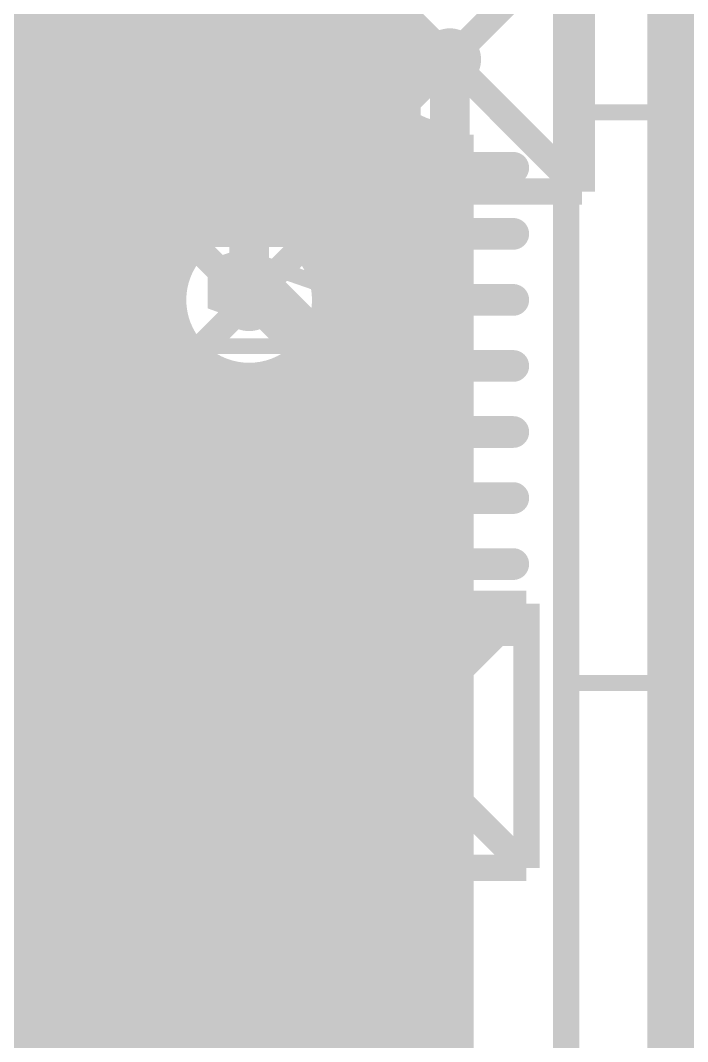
# Model space of a CAD drawing. Extents: x -11 to 221, y -93 to 178.
# Drawn here: x 60.79 to 67.21, y 72.24 to 82.06 of the extents above; entities that cross this region are included whole.
import ezdxf

# ---------------------------------------------------------------- set-up
doc = ezdxf.new("R2010")
doc.units = 0
doc.header["$MEASUREMENT"] = 0
doc.layers.get('0').update_dxf_attribs({"linetype": 'CONTINUOUS'})
for name, color, linetype in [('26-349-0_BOT', 7, 'CONTINUOUS'), ('26-349-0_DRD', 7, 'CONTINUOUS'), ('26-349-0_DRL', 2, 'CONTINUOUS'), ('26-349-0_FAB', 1, 'CONTINUOUS'), ('26-349-0_IN1', 3, 'CONTINUOUS'), ('26-349-0_IN2', 5, 'CONTINUOUS'), ('26-349-0_SMT', 14, 'CONTINUOUS'), ('26-349-0_SPT', 9, 'CONTINUOUS'), ('26-349-0_SST', 12, 'CONTINUOUS'), ('26-349-0_TOP', 11, 'CONTINUOUS'), ('THRUHOLE_TAP', 15, 'CONTINUOUS')]:
    doc.layers.add(name, color=color, linetype=linetype)

# ---------------------------------------------------------------- blocks, each defined once
blk = doc.blocks.new('ROUND_78')
at = {"const_width": 0.29972}
blk.add_lwpolyline([(-0.14986, 0, 1), (0.14986, 0, 1)], format="xyb", close=True, dxfattribs=at)
blk = doc.blocks.new('ROUND_102')
at = {"const_width": 0.10033}
blk.add_lwpolyline([(-0.050164, 0, 1), (0.050164, 0, 1)], format="xyb", close=True, dxfattribs=at)
blk = doc.blocks.new('ROUND_82')
at = {"const_width": 0.29972}
blk.add_lwpolyline([(-0.14986, 0, 1), (0.14986, 0, 1)], format="xyb", close=True, dxfattribs=at)
blk = doc.blocks.new('ROUND_83')
at = {"const_width": 0.29972}
blk.add_lwpolyline([(-0.14986, 0, 1), (0.14986, 0, 1)], format="xyb", close=True, dxfattribs=at)
blk = doc.blocks.new('RECTANGLE_3')
blk.add_solid([(0.4826, 0.4064), (0.4826, -0.4064), (-0.4826, 0.4064), (-0.4826, -0.4064)])
blk = doc.blocks.new('OBLONG_54')
at = {"const_width": 0.3048}
blk.add_lwpolyline([(0.6096, 0), (-0.6096, 0)], dxfattribs=at)
at = {"const_width": 0.1524}
for points in [[(-0.6858, 0, 1), (-0.5334, 0, 1)], [(0.5334, 0, 1), (0.6858, 0, 1)]]:
    blk.add_lwpolyline(points, format="xyb", close=True, dxfattribs=at)
blk = doc.blocks.new('ROUND_88')
at = {"const_width": 0.10033}
blk.add_lwpolyline([(-0.050164, 0, 1), (0.050164, 0, 1)], format="xyb", close=True, dxfattribs=at)

msp = doc.modelspace()

# ---------------------------------------------------------------- linework, layer by layer
at = {"layer": '26-349-0_BOT', "const_width": 0.381}
msp.add_lwpolyline([(62.992, 79.375), (62.992, 93.218), (63.5, 93.726), (63.5, 93.7768)], dxfattribs=at)
at = {"layer": '26-349-0_DRD', "const_width": 0.254}
for points in [[(63.6524, 82.9564), (63.6524, 80.4164)], [(66.1924, 82.9564), (63.6524, 80.4164)], [(66.1924, 80.4164), (63.6524, 82.9564)], [(63.6524, 82.9564), (63.6524, 80.4164)], [(66.1924, 82.9564), (63.6524, 80.4164)], [(66.1924, 80.4164), (63.6524, 82.9564)], [(66.1924, 80.4164), (66.1924, 82.9564)], [(66.1924, 80.4164), (66.1924, 82.9564)], [(60.96, 82.55), (60.96, 80.01)], [(63.5, 82.55), (60.96, 80.01)], [(63.5, 80.01), (60.96, 82.55)], [(63.5, 80.01), (63.5, 82.55)], [(61.722, 80.645), (61.722, 78.105)], [(64.262, 80.645), (61.722, 80.645)], [(64.262, 80.645), (61.722, 78.105)], [(64.262, 78.105), (61.722, 80.645)], [(64.262, 78.105), (64.262, 80.645)], [(63.6524, 80.4164), (66.1924, 80.4164)], [(63.6524, 80.4164), (66.1924, 80.4164)], [(60.96, 80.01), (63.5, 80.01)], [(61.722, 78.105), (59.182, 78.105)], [(61.722, 78.105), (59.182, 75.565)], [(61.722, 75.565), (59.182, 78.105)], [(62.8142, 78.0288), (60.2742, 78.0288)], [(62.8142, 78.0288), (60.2742, 75.4888)], [(62.8142, 75.4888), (60.2742, 78.0288)], [(62.8142, 78.0288), (60.2742, 78.0288)], [(62.8142, 78.0288), (60.2742, 75.4888)], [(62.8142, 75.4888), (60.2742, 78.0288)], [(61.722, 75.565), (61.722, 78.105)], [(61.722, 78.105), (64.262, 78.105)], [(62.8142, 75.4888), (62.8142, 78.0288)], [(62.8142, 75.4888), (62.8142, 78.0288)], [(63.119, 76.454), (63.119, 73.914)], [(65.659, 76.454), (63.119, 76.454)], [(65.659, 76.454), (63.119, 73.914)], [(65.659, 73.914), (63.119, 76.454)], [(63.119, 76.454), (63.119, 73.914)], [(65.659, 76.454), (63.119, 76.454)], [(65.659, 76.454), (63.119, 73.914)], [(65.659, 73.914), (63.119, 76.454)], [(65.659, 73.914), (65.659, 76.454)], [(65.659, 73.914), (65.659, 76.454)], [(62.9158, 76.2762), (60.3758, 76.2762)], [(62.9158, 76.2762), (60.3758, 73.7362)], [(62.9158, 73.7362), (60.3758, 76.2762)], [(62.9158, 76.2762), (60.3758, 76.2762)], [(62.9158, 76.2762), (60.3758, 73.7362)], [(62.9158, 73.7362), (60.3758, 76.2762)], [(62.9158, 73.7362), (62.9158, 76.2762)], [(62.9158, 73.7362), (62.9158, 76.2762)], [(59.182, 75.565), (61.722, 75.565)], [(60.2742, 75.4888), (62.8142, 75.4888)], [(60.2742, 75.4888), (62.8142, 75.4888)], [(63.0428, 74.8538), (60.5028, 74.8538)], [(63.0428, 74.8538), (60.5028, 72.3138)], [(63.0428, 72.3138), (60.5028, 74.8538)], [(63.0428, 74.8538), (60.5028, 74.8538)], [(63.0428, 74.8538), (60.5028, 72.3138)], [(63.0428, 72.3138), (60.5028, 74.8538)], [(63.0428, 72.3138), (63.0428, 74.8538)], [(63.0428, 72.3138), (63.0428, 74.8538)], [(63.119, 73.914), (65.659, 73.914)], [(63.119, 73.914), (65.659, 73.914)], [(60.3758, 73.7362), (62.9158, 73.7362)], [(60.3758, 73.7362), (62.9158, 73.7362)], [(62.2554, 73.6346), (62.2554, 71.0946)], [(64.7954, 73.6346), (62.2554, 73.6346)], [(64.7954, 73.6346), (62.2554, 71.0946)], [(64.7954, 71.0946), (62.2554, 73.6346)], [(64.7954, 71.0946), (64.7954, 73.6346)], [(60.5028, 72.3138), (63.0428, 72.3138)], [(60.5028, 72.3138), (63.0428, 72.3138)]]:
    msp.add_lwpolyline(points, dxfattribs=at)
at = {"layer": '26-349-0_DRL', "const_width": 2.49936}
msp.add_lwpolyline([(68.072, 52.959), (68.072, 105.283)], dxfattribs=at)
at = {"layer": '26-349-0_FAB', "const_width": 0.254}
msp.add_lwpolyline([(-7.62, 142.24), (-7.62, 102.87), (17.78, 102.87), (17.78, 93.345), (55.88, 93.345), (55.88, 55.245), (48.895, 55.245), (48.895, -6.985), (109.22, -6.985), (109.22, 45.72), (66.04, 45.72), (66.04, 142.875), (33.655, 142.875), (27.94, 148.59), (27.94, 152.4), (11.43, 152.4), (11.43, 142.24), (-7.62, 142.24)], dxfattribs=at)
at = {"layer": '26-349-0_IN1', "const_width": 0.254}
for points in [[(61.8998, 85.471), (61.8998, 77.39888)], [(62.1284, 85.471), (62.1284, 77.19822)], [(62.357, 85.471), (62.357, 79.73822)], [(62.5856, 85.471), (62.5856, 79.98206)], [(62.8142, 85.471), (62.8142, 80.08366)], [(63.0428, 85.471), (63.0428, 80.10398)], [(63.2714, 85.471), (63.2714, 80.05064)], [(63.5, 85.471), (63.5, 79.90078)], [(63.7286, 85.471), (63.7286, 73.06564)], [(63.9572, 85.471), (63.9572, 72.95388)], [(64.1858, 85.471), (64.1858, 72.67956)], [(61.6712, 83.39582), (61.6712, 77.47762)], [(61.214, 83.16722), (61.214, 77.41158)], [(61.4426, 83.23072), (61.4426, 77.4827)], [(64.29756, 82.0674), (61.214, 82.0674)], [(64.20612, 81.8388), (61.214, 81.8388)], [(64.19342, 81.6102), (61.214, 81.6102)], [(64.25692, 81.3816), (61.214, 81.3816)], [(64.42202, 81.153), (61.214, 81.153)], [(64.4144, 81.16062), (64.4144, 26.289)], [(64.643, 81.01076), (64.643, 33.64738)], [(65.024, 80.9244), (61.214, 80.9244)], [(64.8716, 80.95742), (64.8716, 34.0106)], [(65.024, 80.9625), (65.024, 44.831)], [(65.024, 80.6958), (61.214, 80.6958)], [(65.024, 80.4672), (61.214, 80.4672)], [(65.024, 80.2386), (61.214, 80.2386)], [(62.62878, 80.01), (61.214, 80.01)], [(65.024, 80.01), (63.35522, 80.01)], [(62.3824, 79.7814), (61.214, 79.7814)], [(65.024, 79.7814), (63.59906, 79.7814)], [(62.2808, 79.5528), (61.214, 79.5528)], [(65.024, 79.5528), (63.70066, 79.5528)], [(62.26302, 79.3242), (61.214, 79.3242)], [(65.024, 79.3242), (63.72098, 79.3242)], [(62.31636, 79.0956), (61.214, 79.0956)], [(62.357, 79.01178), (62.357, 75.17638)], [(65.024, 79.0956), (63.66764, 79.0956)], [(62.46622, 78.867), (61.214, 78.867)], [(63.5, 78.84922), (63.5, 73.09612)], [(65.024, 78.867), (63.51778, 78.867)], [(62.5856, 78.7654), (62.5856, 65.5828)], [(65.024, 78.6384), (61.214, 78.6384)], [(62.8142, 78.6638), (62.8142, 72.53478)], [(63.0428, 78.64602), (63.0428, 72.91324)], [(63.2714, 78.69936), (63.2714, 73.0504)], [(65.024, 78.4098), (61.214, 78.4098)], [(65.024, 78.1812), (61.214, 78.1812)], [(65.024, 77.9526), (61.214, 77.9526)], [(65.024, 77.724), (61.214, 77.724)], [(65.024, 77.4954), (61.214, 77.4954)], [(65.024, 77.2668), (62.06998, 77.2668)], [(65.024, 77.0382), (62.21984, 77.0382)], [(65.024, 76.8096), (62.27318, 76.8096)], [(65.024, 76.581), (62.25286, 76.581)], [(62.1284, 76.31938), (62.1284, 75.55484)], [(65.024, 76.3524), (62.15126, 76.3524)], [(61.214, 76.10602), (61.214, 75.59548)], [(61.8998, 76.11872), (61.8998, 75.692)], [(65.024, 76.1238), (61.90742, 76.1238)], [(61.4426, 76.0349), (61.4426, 75.70724)], [(61.6712, 76.03744), (61.6712, 75.73772)], [(65.024, 75.8952), (61.214, 75.8952)], [(61.33084, 75.6666), (61.214, 75.6666)], [(65.024, 75.6666), (61.96076, 75.6666)], [(65.024, 75.438), (62.23508, 75.438)], [(65.024, 75.2094), (62.34684, 75.2094)], [(65.024, 74.9808), (62.37732, 74.9808)], [(62.357, 74.83348), (62.357, 65.5828)], [(65.024, 74.7522), (62.3316, 74.7522)], [(65.024, 74.5236), (62.19444, 74.5236)], [(61.214, 74.41438), (61.214, 70.993)], [(62.1284, 74.45502), (62.1284, 65.5828)], [(61.4426, 74.30262), (61.4426, 67.5259)], [(61.8998, 74.3204), (61.8998, 67.27444)], [(61.47308, 74.295), (61.214, 74.295)], [(61.6712, 74.27468), (61.6712, 67.45478)], [(65.024, 74.295), (61.81598, 74.295)], [(65.024, 74.0664), (61.214, 74.0664)], [(65.024, 73.8378), (61.214, 73.8378)], [(65.024, 73.6092), (61.214, 73.6092)], [(65.024, 73.3806), (61.214, 73.3806)], [(65.024, 73.152), (61.214, 73.152)], [(63.05296, 72.9234), (61.214, 72.9234)], [(65.024, 72.9234), (63.99784, 72.9234)], [(62.87262, 72.6948), (61.214, 72.6948)], [(65.024, 72.6948), (64.17818, 72.6948)], [(62.8015, 72.4662), (61.214, 72.4662)], [(65.024, 72.4662), (64.2493, 72.4662)], [(62.80404, 72.2376), (61.214, 72.2376)], [(65.024, 72.2376), (64.24422, 72.2376)], [(62.8142, 72.19188), (62.8142, 65.5828)]]:
    msp.add_lwpolyline(points, dxfattribs=at)
for points in [[(64.9224, 82.41792, 0.4142136), (64.19088, 81.6864)], [(64.9224, 82.41792, 0.4142136), (64.19088, 81.6864)], [(64.19088, 81.6864, 0.4142136), (64.9224, 80.95488)], [(64.19088, 81.6864, 0.4142136), (64.9224, 80.95488)], [(64.9224, 80.95488, 0.0348737), (65.02407, 80.96198)], [(64.9224, 80.95488, 0.0348737), (65.02407, 80.96198)], [(62.992, 80.10652, 0.4142136), (62.26048, 79.375)], [(63.72352, 79.375, 0.4142136), (62.992, 80.10652)], [(62.26048, 79.375, 0.4142136), (62.992, 78.64348)], [(62.992, 78.64348, 0.4142136), (63.72352, 79.375)], [(61.5442, 77.49032, 0.117615), (61.21401, 77.41156)], [(61.5442, 77.49032, 0.117615), (61.21401, 77.41156)], [(62.27572, 76.7588, 0.4142136), (61.5442, 77.49032)], [(62.27572, 76.7588, 0.4142136), (61.5442, 77.49032)], [(61.5442, 76.02728, 0.4142136), (62.27572, 76.7588)], [(61.5442, 76.02728, 0.4142136), (62.27572, 76.7588)], [(61.214, 76.10602, 0.1176144), (61.5442, 76.02726)], [(61.214, 76.10602, 0.1176144), (61.5442, 76.02726)], [(61.6458, 75.73772, 0.1594246), (61.21342, 75.59626)], [(61.6458, 75.73772, 0.1594246), (61.21342, 75.59626)], [(62.37732, 75.0062, 0.4142136), (61.6458, 75.73772)], [(62.37732, 75.0062, 0.4142136), (61.6458, 75.73772)], [(61.6458, 74.27468, 0.4142136), (62.37732, 75.0062)], [(61.6458, 74.27468, 0.4142136), (62.37732, 75.0062)], [(61.214, 74.41438, 0.1588989), (61.6458, 74.2736)], [(61.214, 74.41438, 0.1588989), (61.6458, 74.2736)], [(63.5254, 73.09612, 0.4142136), (62.79388, 72.3646)], [(64.25692, 72.3646, 0.4142136), (63.5254, 73.09612)], [(62.79388, 72.3646, 0.4142136), (63.5254, 71.63308)], [(63.5254, 71.63308, 0.4142136), (64.25692, 72.3646)]]:
    msp.add_lwpolyline(points, format="xyb", dxfattribs=at)
at = {"layer": '26-349-0_IN2', "const_width": 0.254}
for points in [[(62.3824, 132.74548), (62.3824, 81.99628)], [(62.611, 132.7912), (62.611, 81.90484)], [(64.4398, 130.77952), (64.4398, 75.91298)], [(64.516, 130.82016), (64.516, 75.90282)], [(62.1538, 99.09302), (62.1538, 82.00644)], [(61.2394, 99.0092), (61.2394, 74.08418)], [(61.9252, 98.94316), (61.9252, 81.94548)], [(61.468, 98.9076), (61.468, 74.24928)], [(61.6966, 98.88982), (61.6966, 81.78038)], [(61.0108, 94.234), (61.0108, 67.45478)], [(60.7822, 93.9165), (60.7822, 67.27444)], [(64.2112, 93.60408), (64.2112, 75.89266)], [(62.8396, 93.46184), (62.8396, 81.68386)], [(63.0682, 93.18498), (63.0682, 80.10144)], [(63.9826, 93.22562), (63.9826, 75.79106)], [(63.2968, 93.07322), (63.2968, 80.04048)], [(63.754, 93.091), (63.754, 75.54722)], [(63.5254, 93.04528), (63.5254, 79.87538)], [(64.516, 82.042), (59.02198, 82.042)], [(61.72962, 81.8134), (58.88228, 81.8134)], [(64.516, 81.8134), (62.73038, 81.8134)], [(61.56452, 81.5848), (58.89244, 81.5848)], [(64.516, 81.5848), (62.89548, 81.5848)], [(61.50102, 81.3562), (58.83148, 81.3562)], [(64.516, 81.3562), (62.95644, 81.3562)], [(61.51372, 81.1276), (58.66638, 81.1276)], [(64.516, 81.1276), (62.94628, 81.1276)], [(61.60516, 80.899), (57.404, 80.899)], [(62.8396, 80.87614), (62.8396, 80.09128)], [(64.516, 80.899), (62.85484, 80.899)], [(61.6966, 80.77962), (61.6966, 74.31024)], [(61.82614, 80.6704), (57.404, 80.6704)], [(61.9252, 80.61452), (61.9252, 74.30008)], [(62.611, 80.65516), (62.611, 79.99984)], [(64.516, 80.6704), (62.63386, 80.6704)], [(62.1538, 80.55102), (62.1538, 74.20864)], [(62.3824, 80.56372), (62.3824, 79.77886)], [(64.516, 80.4418), (57.404, 80.4418)], [(64.516, 80.2132), (57.404, 80.2132)], [(62.58814, 79.9846), (57.404, 79.9846)], [(64.516, 79.9846), (63.39586, 79.9846)], [(62.36716, 79.756), (57.404, 79.756)], [(64.516, 79.756), (63.61684, 79.756)], [(62.27572, 79.5274), (57.404, 79.5274)], [(64.516, 79.5274), (63.70828, 79.5274)], [(62.26302, 79.2988), (57.404, 79.2988)], [(64.516, 79.2988), (63.71844, 79.2988)], [(62.32652, 79.0702), (57.404, 79.0702)], [(64.516, 79.0702), (63.65748, 79.0702)], [(62.3824, 78.97114), (62.3824, 73.98766)], [(62.49162, 78.8416), (57.404, 78.8416)], [(64.516, 78.8416), (63.49238, 78.8416)], [(63.5254, 78.87462), (63.5254, 65.5828)], [(62.611, 78.75016), (62.611, 65.5828)], [(62.8396, 78.65872), (62.8396, 65.5828)], [(63.0682, 78.64602), (63.0682, 65.5828)], [(63.2968, 78.70952), (63.2968, 65.5828)], [(64.516, 78.613), (57.404, 78.613)], [(64.516, 78.3844), (57.404, 78.3844)], [(64.516, 78.1558), (57.404, 78.1558)], [(64.516, 77.9272), (57.404, 77.9272)], [(64.516, 77.6986), (57.404, 77.6986)], [(64.516, 77.47), (57.404, 77.47)], [(64.516, 77.2414), (57.404, 77.2414)], [(64.516, 77.0128), (57.404, 77.0128)], [(64.516, 76.7842), (57.404, 76.7842)], [(64.516, 76.5556), (57.404, 76.5556)], [(64.516, 76.327), (57.404, 76.327)], [(64.516, 76.0984), (57.404, 76.0984)], [(64.135, 75.8698), (57.531, 75.8698)], [(63.8175, 75.6412), (57.8485, 75.6412)], [(63.69304, 75.4126), (57.97042, 75.4126)], [(63.65748, 75.184), (58.00852, 75.184)], [(63.69304, 74.9554), (57.97042, 74.9554)], [(63.754, 74.82078), (63.754, 65.5828)], [(63.8175, 74.7268), (58.42, 74.7268)], [(64.135, 74.4982), (58.7375, 74.4982)], [(63.9826, 74.5744), (63.9826, 65.5828)], [(64.2112, 74.4728), (64.2112, 65.5828)], [(64.4398, 74.45502), (64.4398, 5.461)], [(64.516, 74.46264), (64.516, 44.831)], [(61.5188, 74.2696), (58.85942, 74.2696)], [(64.516, 74.2696), (62.0268, 74.2696)], [(61.2013, 74.041), (58.89752, 74.041)], [(64.516, 74.041), (62.3443, 74.041)], [(61.07684, 73.8124), (58.85942, 73.8124)], [(64.516, 73.8124), (62.46622, 73.8124)], [(61.04128, 73.5838), (58.7375, 73.5838)], [(64.516, 73.5838), (62.50432, 73.5838)], [(61.07684, 73.3552), (58.49112, 73.3552)], [(64.516, 73.3552), (62.46622, 73.3552)], [(61.2013, 73.1266), (58.76036, 73.1266)], [(64.516, 73.1266), (62.3443, 73.1266)], [(62.3824, 73.17994), (62.3824, 65.5828)], [(61.2394, 73.08342), (61.2394, 67.5259)], [(62.1538, 72.95896), (62.1538, 65.5828)], [(61.5188, 72.898), (58.86958, 72.898)], [(61.468, 72.91832), (61.468, 67.52082)], [(61.6966, 72.85482), (61.6966, 67.44208)], [(61.9252, 72.86752), (61.9252, 67.24142)], [(64.516, 72.898), (62.0268, 72.898)], [(64.516, 72.6694), (58.89752, 72.6694)], [(64.516, 72.4408), (58.84926, 72.4408)], [(64.516, 72.2122), (58.70956, 72.2122)]]:
    msp.add_lwpolyline(points, dxfattribs=at)
for points in [[(62.23, 82.01152, 0.4142136), (61.49848, 81.28)], [(62.96152, 81.28, 0.4142136), (62.23, 82.01152)], [(61.49848, 81.28, 0.4142136), (62.23, 80.54848)], [(62.23, 80.54848, 0.4142136), (62.96152, 81.28)], [(62.992, 80.10652, 0.4142136), (62.26048, 79.375)], [(63.72352, 79.375, 0.4142136), (62.992, 80.10652)], [(62.26048, 79.375, 0.4142136), (62.992, 78.64348)], [(62.992, 78.64348, 0.4142136), (63.72352, 79.375)], [(64.389, 75.91552, 0.4142136), (63.65748, 75.184)], [(64.389, 75.91552, 0.4142136), (63.65748, 75.184)], [(64.516, 75.90282, 0.0437463), (64.389, 75.91395)], [(64.516, 75.90282, 0.0437463), (64.389, 75.91395)], [(63.65748, 75.184, 0.4142136), (64.389, 74.45248)], [(63.65748, 75.184, 0.4142136), (64.389, 74.45248)], [(64.389, 74.45248, 0.0435951), (64.51584, 74.46356)], [(64.389, 74.45248, 0.0435951), (64.51584, 74.46356)], [(61.7728, 74.31532, 0.4142136), (61.04128, 73.5838)], [(62.50432, 73.5838, 0.4142136), (61.7728, 74.31532)], [(61.04128, 73.5838, 0.4142136), (61.7728, 72.85228)], [(61.7728, 72.85228, 0.4142136), (62.50432, 73.5838)]]:
    msp.add_lwpolyline(points, format="xyb", dxfattribs=at)
at = {"layer": '26-349-0_SST', "const_width": 0.1524}
for points in [[(61.4045, 84.6455), (61.4045, 81.7245), (63.0428, 81.7245), (63.0428, 84.6455), (61.4045, 84.6455)], [(61.19114, 80.19542), (61.19114, 81.21142), (61.07176, 81.04124)], [(61.67374, 80.36306), (61.73216, 80.19542), (62.08776, 80.19542), (62.14872, 80.36306), (62.14872, 80.70342), (62.02934, 80.87106), (61.67374, 80.87106), (61.67374, 81.21142), (62.14872, 81.21142)], [(69.9262, 76.3778), (69.2404, 75.692), (65.9892, 75.692), (65.9892, 81.1784), (69.9262, 81.1784), (69.9262, 76.3778)], [(62.83706, 80.1243), (62.66942, 80.18526), (62.66942, 80.54086), (62.83706, 80.59928), (63.51524, 80.59928), (63.68542, 80.54086), (63.68542, 80.18526), (63.51524, 80.1243)], [(61.31052, 80.19542), (61.07176, 80.19542)], [(63.17742, 79.70266), (63.17742, 79.34706), (63.00724, 79.2861), (62.83706, 79.2861), (62.66942, 79.34706), (62.66942, 79.70266), (62.83706, 79.76108), (63.00724, 79.76108), (63.68542, 79.52486)], [(61.19114, 78.29042), (61.19114, 79.30642), (61.07176, 79.13624)], [(61.90996, 78.29042), (61.90996, 79.30642), (61.79312, 79.13624)], [(63.6905, 76.0095), (63.6905, 78.9305), (62.0522, 78.9305), (62.0522, 76.0095), (63.6905, 76.0095)], [(61.31052, 78.29042), (61.07176, 78.29042)], [(62.02934, 78.29042), (61.79312, 78.29042)], [(60.90412, 74.73442), (61.25972, 75.75042), (60.78474, 75.75042)], [(62.0395, 75.7555), (62.0395, 72.8345), (63.6778, 72.8345), (63.6778, 75.7555), (62.0395, 75.7555)], [(64.07658, 74.38136), (63.9064, 74.44232), (63.9064, 74.79792), (64.07658, 74.85634), (64.75476, 74.85634), (64.9224, 74.79792), (64.9224, 74.44232), (64.75476, 74.38136)], [(64.07658, 74.01814), (63.9064, 73.95972), (63.9064, 73.60412), (64.07658, 73.54316), (64.4144, 73.54316), (64.58458, 73.66254), (64.58458, 74.01814), (64.9224, 74.01814), (64.9224, 73.54316)], [(61.14796, 72.44842), (61.14796, 73.46442), (61.03112, 73.29424)], [(61.26734, 72.44842), (61.03112, 72.44842)]]:
    msp.add_lwpolyline(points, dxfattribs=at)
at = {"layer": '26-349-0_TOP', "const_width": 0.381}
for points in [[(62.23, 82.4738), (62.23, 81.28)], [(64.9224, 80.645), (64.9224, 81.6864)], [(64.9224, 81.6864), (64.9224, 80.645)], [(64.9224, 79.375), (64.135, 79.375), (64.135, 80.01), (64.9224, 80.01)], [(64.9224, 78.74), (63.881, 78.74), (63.246, 79.375), (62.992, 79.375)], [(62.865, 78.1812), (62.9412, 78.105), (64.9224, 78.105)], [(62.865, 76.7588), (63.5508, 76.7588), (63.754, 76.962), (63.754, 77.47), (64.9224, 77.47)], [(64.9224, 76.835), (63.754, 76.835), (63.754, 76.962), (63.754, 77.47), (64.9224, 77.47)], [(61.5442, 76.7588), (62.865, 76.7588)], [(62.865, 76.7588), (61.5442, 76.7588)], [(64.9224, 76.2), (64.9224, 75.7174), (64.389, 75.184)], [(64.389, 75.184), (64.9224, 75.7174), (64.9224, 76.2)], [(62.865, 75.0062), (61.6458, 75.0062)], [(61.6458, 75.0062), (62.865, 75.0062)], [(61.7728, 73.5838), (62.865, 73.5838)], [(61.7728, 73.5838), (62.865, 73.5838)], [(63.5254, 72.3646), (63.5254, 71.12)]]:
    msp.add_lwpolyline(points, dxfattribs=at)

# ---------------------------------------------------------------- block references
at = {"layer": '26-349-0_BOT'}
for p in [(64.9224, 81.6864), (62.23, 81.28), (62.992, 79.375), (61.5442, 76.7588), (64.389, 75.184), (61.6458, 75.0062), (61.7728, 73.5838), (63.5254, 72.3646)]:
    msp.add_blockref('ROUND_78', p, dxfattribs=at)
at = {"layer": '26-349-0_DRL'}
for p in [(64.9224, 81.6864), (62.23, 81.28), (62.992, 79.375), (61.5442, 76.7588), (64.389, 75.184), (61.6458, 75.0062), (61.7728, 73.5838), (63.5254, 72.3646)]:
    msp.add_blockref('ROUND_102', p, dxfattribs=at)
at = {"layer": '26-349-0_IN1'}
for name, p in [('ROUND_82', (64.9224, 81.6864)), ('ROUND_78', (62.23, 81.28)), ('ROUND_82', (62.992, 79.375)), ('ROUND_82', (61.5442, 76.7588)), ('ROUND_78', (64.389, 75.184)), ('ROUND_82', (61.6458, 75.0062)), ('ROUND_78', (61.7728, 73.5838)), ('ROUND_78', (63.5254, 72.3646))]:
    msp.add_blockref(name, p, dxfattribs=at)
at = {"layer": '26-349-0_IN2'}
for name, p in [('ROUND_82', (64.9224, 81.6864)), ('ROUND_82', (62.23, 81.28)), ('ROUND_78', (62.992, 79.375)), ('ROUND_82', (61.5442, 76.7588)), ('ROUND_82', (64.389, 75.184)), ('ROUND_82', (61.6458, 75.0062)), ('ROUND_83', (61.7728, 73.5838)), ('ROUND_78', (63.5254, 72.3646))]:
    msp.add_blockref(name, p, dxfattribs=at)
at = {"layer": '26-349-0_SMT'}
for name, p in [('OBLONG_54', (64.9224, 80.645)), ('OBLONG_54', (64.9224, 80.01)), ('OBLONG_54', (64.9224, 79.375)), ('OBLONG_54', (64.9224, 78.74)), ('RECTANGLE_3', (62.865, 78.1812)), ('OBLONG_54', (64.9224, 78.105)), ('OBLONG_54', (64.9224, 77.47)), ('RECTANGLE_3', (62.865, 76.7588)), ('OBLONG_54', (64.9224, 76.835)), ('OBLONG_54', (64.9224, 76.2)), ('RECTANGLE_3', (62.865, 75.0062)), ('RECTANGLE_3', (62.865, 73.5838))]:
    msp.add_blockref(name, p, dxfattribs=at)
at = {"layer": '26-349-0_SPT'}
for name, p in [('OBLONG_54', (64.9224, 80.645)), ('OBLONG_54', (64.9224, 80.01)), ('OBLONG_54', (64.9224, 79.375)), ('OBLONG_54', (64.9224, 78.74)), ('RECTANGLE_3', (62.865, 78.1812)), ('OBLONG_54', (64.9224, 78.105)), ('OBLONG_54', (64.9224, 77.47)), ('RECTANGLE_3', (62.865, 76.7588)), ('OBLONG_54', (64.9224, 76.835)), ('OBLONG_54', (64.9224, 76.2)), ('RECTANGLE_3', (62.865, 75.0062)), ('RECTANGLE_3', (62.865, 73.5838))]:
    msp.add_blockref(name, p, dxfattribs=at)
at = {"layer": '26-349-0_TOP'}
for name, p in [('ROUND_78', (64.9224, 81.6864)), ('ROUND_78', (62.23, 81.28)), ('OBLONG_54', (64.9224, 80.645)), ('OBLONG_54', (64.9224, 80.01)), ('ROUND_78', (62.992, 79.375)), ('OBLONG_54', (64.9224, 79.375)), ('OBLONG_54', (64.9224, 78.74)), ('RECTANGLE_3', (62.865, 78.1812)), ('OBLONG_54', (64.9224, 78.105)), ('OBLONG_54', (64.9224, 77.47)), ('RECTANGLE_3', (62.865, 76.7588)), ('ROUND_78', (61.5442, 76.7588)), ('OBLONG_54', (64.9224, 76.835)), ('OBLONG_54', (64.9224, 76.2)), ('RECTANGLE_3', (62.865, 75.0062)), ('ROUND_78', (64.389, 75.184)), ('ROUND_78', (61.6458, 75.0062)), ('RECTANGLE_3', (62.865, 73.5838)), ('ROUND_78', (61.7728, 73.5838)), ('ROUND_78', (63.5254, 72.3646))]:
    msp.add_blockref(name, p, dxfattribs=at)
at = {"layer": 'THRUHOLE_TAP'}
for p in [(64.9224, 81.6864), (62.23, 81.28), (62.992, 79.375), (61.5442, 76.7588), (64.389, 75.184), (61.6458, 75.0062), (61.7728, 73.5838), (63.5254, 72.3646)]:
    msp.add_blockref('ROUND_88', p, dxfattribs=at)

doc.saveas('drawing.dxf')
